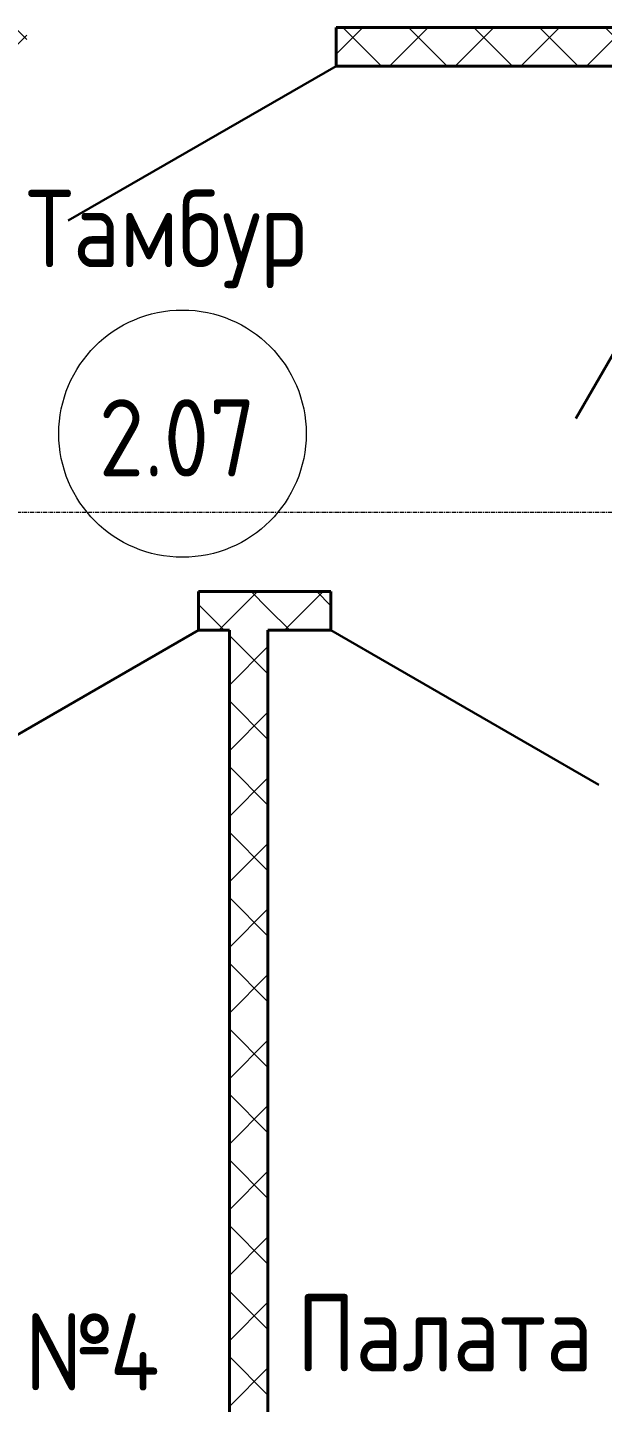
# Model space of a CAD drawing. Header units: millimetres. Extents: x -32954 to 151739, y -65671 to 56243.
# Drawn here: x -26932 to -25072, y -32634 to -28185 of the extents above; entities that cross this region are included whole.
import ezdxf

# ---------------------------------------------------------------- set-up
doc = ezdxf.new("R2010")
doc.units = ezdxf.units.MM
doc.linetypes.add('ADSK_Линия сетки', pattern=[21, 12, -3, 3, -3])
for name, color, linetype, lineweight in [('Двери', 7, 'Continuous', 18), ('Марки помещений', 7, 'Continuous', 18), ('Оси', 7, 'Continuous', 9), ('Панель', 7, 'Continuous', 30), ('Стены разрез', 7, 'Continuous', 40)]:
    doc.layers.add(name, color=color, linetype=linetype, lineweight=lineweight)
doc.styles.add('GOST Common', font='GOST_Common.ttf', dxfattribs={"width": 0.9, "height": 250})
pattern_1 = [(45, (-4e-12, -22914.43), (-106.066, 106.066), []), (135, (-4e-12, -22914.43), (-106.066, -106.066), [])]

# ---------------------------------------------------------------- blocks, each defined once
blk = doc.blocks.new('AC_Дверь_Однопольная_ДеревяннаяНаружная_ГОСТ24698-81 - 960х2080h Г-655142-В_АР_ПЭ_02 Этаж')
at = {"layer": 'Панель'}
blk.add_line((-500, 62.5), (366, 562.5), dxfattribs=at)
blk = doc.blocks.new('AC_Дверь_Однопольная_ДеревяннаяНаружная_ГОСТ24698-81 - 960х2080h ГЛ-654640-В_АР_ПЭ_02 Этаж')
at = {"layer": 'Панель'}
blk.add_line((500, 62.5), (-366, 562.5), dxfattribs=at)
blk = doc.blocks.new('AC_Дверь_Однопольная_ДеревяннаяНаружная_ГОСТ24698-81 - 960х2080h ГЛ-654744-В_АР_ПЭ_02 Этаж')
at = {"layer": 'Панель'}
blk.add_line((500, 62.5), (-366, 562.5), dxfattribs=at)
blk = doc.blocks.new('ADSK_Марка_Помещение_2_ГОСТ21-501-2011 - Имя и Категория-86712-В_АР_ПЭ_02 Этаж')
at = {"layer": 'Марки помещений'}
blk.add_circle((0, 0), 4, dxfattribs=at)

msp = doc.modelspace()

# ---------------------------------------------------------------- hatches: boundary and pattern name
at = {"layer": 'Стены разрез', "lineweight": 9}
h = msp.add_hatch(dxfattribs=at)
h.set_pattern_fill('FP_1', color=256, style=0, pattern_type=2)
h.set_pattern_definition(pattern_1)
h.paths.add_polyline_path([(-19672.5, -28310.4), (-19672.5, -28185.4), (-25933.7, -28185.4), (-25933.7, -28310.4), (-20383.7, -28310.4)])
h.paths.add_polyline_path([(-17472.5, -28310.4), (-17472.5, -28185.4), (-18672.5, -28185.4), (-18672.5, -28310.4), (-18141.1, -28310.4)])
h.paths.add_polyline_path([(-26933.7, -28310.4), (-26933.7, -28185.4), (-27725, -28185.4), (-27725, -28310.4), (-27154.8, -28310.4)])
h = msp.add_hatch(dxfattribs=at)
h.set_pattern_fill('FP_1', color=256, style=0, pattern_type=2)
h.set_pattern_definition(pattern_1)
h.paths.add_polyline_path([(-26379, -30135.6), (-26154, -30135.6), (-26154, -30010.6), (-26379, -30010.6)])
h.paths.add_polyline_path([(-27379, -30135.6), (-27379, -30010.6), (-29870, -30010.6), (-29870, -30135.6), (-29850, -30135.6)])
h = msp.add_hatch(dxfattribs=at)
h.set_pattern_fill('FP_1', color=256, style=0, pattern_type=2)
h.set_pattern_definition(pattern_1)
h.paths.add_polyline_path([(-22633.7, -30135.6), (-22633.7, -30010.6), (-24950.7, -30010.6), (-24950.7, -30135.6), (-24150.2, -30135.6)])
h.paths.add_polyline_path([(-25950.7, -30135.6), (-25950.7, -30010.6), (-26154, -30010.6), (-26154, -30135.6)])
h = msp.add_hatch(dxfattribs=at)
h.set_pattern_fill('FP_1', color=256, style=0, pattern_type=2)
h.set_pattern_definition(pattern_1)
h.paths.add_polyline_path([(-26279, -34809.4), (-26154, -34809.4), (-26154, -30135.6), (-26279, -30135.6), (-26279, -34789.4)])

# ---------------------------------------------------------------- linework, layer by layer
at = {"layer": 'Оси', "linetype": 'ADSK_Линия сетки'}
msp.add_line((2299.7, -29754.4), (-32136.4, -29754.4), dxfattribs=at)
at = {"layer": 'Стены разрез'}
for p, q in [((-19672.5, -28185.4), (-25933.7, -28185.4)), ((-25933.7, -28185.4), (-25933.7, -28310.4)), ((-25933.7, -28310.4), (-24658.7, -28310.4)), ((-25950.7, -30010.6), (-26379, -30010.6)), ((-26379, -30010.6), (-26379, -30135.6)), ((-25950.7, -30135.6), (-25950.7, -30010.6)), ((-26379, -30135.6), (-26279, -30135.6)), ((-26279, -30135.6), (-26279, -34789.4)), ((-26154, -34789.4), (-26154, -30135.6)), ((-26154, -30135.6), (-25950.7, -30135.6))]:
    msp.add_line(p, q, dxfattribs=at)

# ---------------------------------------------------------------- block references
at = {"layer": 'Двери'}
for name, p, rotation in [('AC_Дверь_Однопольная_ДеревяннаяНаружная_ГОСТ24698-81 - 960х2080h Г-655142-В_АР_ПЭ_02 Этаж', (-26433.7, -28247.9), 180), ('AC_Дверь_Однопольная_ДеревяннаяНаружная_ГОСТ24698-81 - 960х2080h ГЛ-654640-В_АР_ПЭ_02 Этаж', (-24596.2, -29084.6), 89.99999999999987), ('AC_Дверь_Однопольная_ДеревяннаяНаружная_ГОСТ24698-81 - 960х2080h Г-655142-В_АР_ПЭ_02 Этаж', (-26879, -30073.1), 180), ('AC_Дверь_Однопольная_ДеревяннаяНаружная_ГОСТ24698-81 - 960х2080h ГЛ-654744-В_АР_ПЭ_02 Этаж', (-25450.7, -30073.1), 180)]:
    msp.add_blockref(name, p, dxfattribs=dict(at, rotation=rotation))
at = {"layer": 'Марки помещений', "xscale": 99.99999999999993, "yscale": 99.99999999999993, "zscale": 99.99999999999993}
msp.add_blockref('ADSK_Марка_Помещение_2_ГОСТ21-501-2011 - Имя и Категория-86712-В_АР_ПЭ_02 Этаж', (-26430.5, -29499.5), dxfattribs=at)

# ---------------------------------------------------------------- texts
at = {"layer": 'Марки помещений', "lineweight": 9, "char_height": 250, "attachment_point": 1, "style": 'GOST Common'}
for s, insert, width in [('Тамбур', (-26936.4, -28710.8), 1233.797), ('2.07', (-26701.1, -29388.1), 663.797), ('Палата', (-26060.7, -32283.8), 1305.949), ('\\fGOST Common|b0|i0|c204|p34|;\\W.9;№', (-26939.5, -32345.8), 331.899), ('\\fGOST Common|b0|i0|c204|p34|;\\W.9;4', (-26665.7, -32345.8), 216.456)]:
    msp.add_mtext(s, dxfattribs=dict(at, insert=insert, width=width))

doc.saveas('drawing.dxf')
